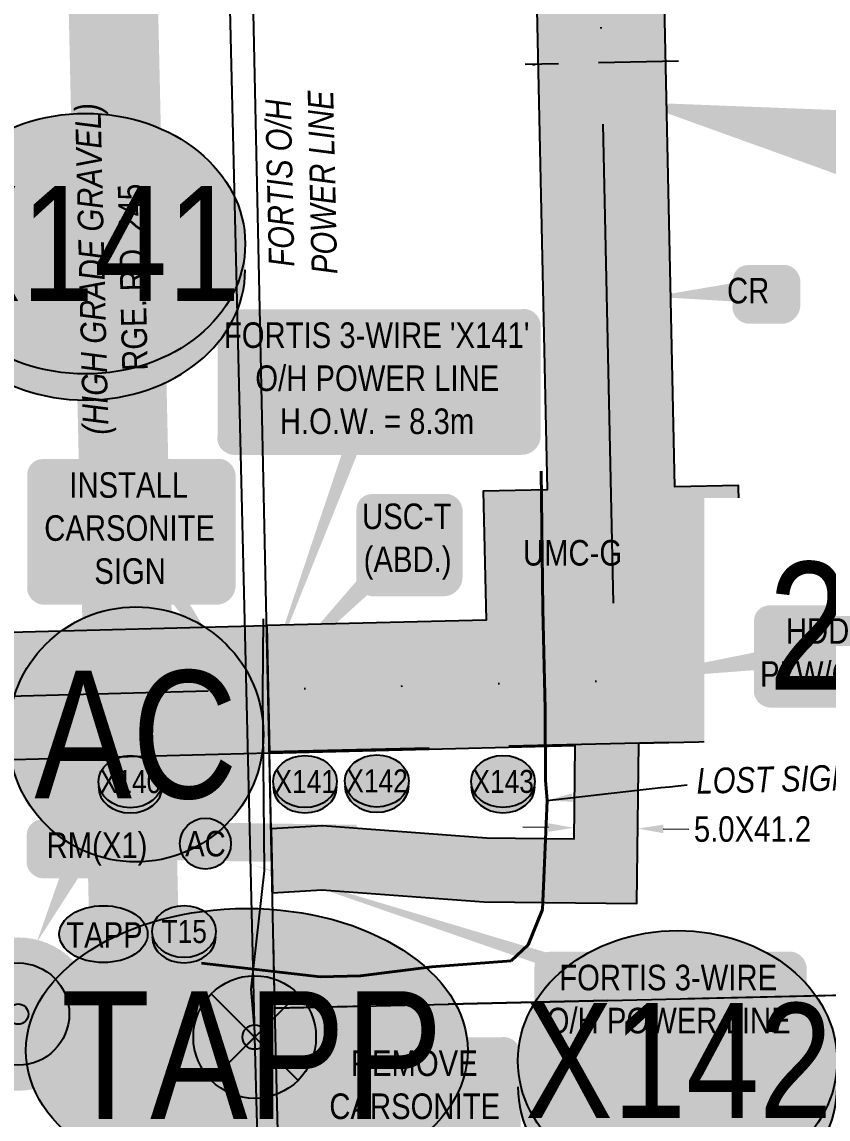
# Model space of a CAD drawing. Extents: x 88833 to 97610, y 5963373 to 5974710.
# Drawn here: x 95554.1 to 95617.2, y 5968352.2 to 5968438.1 of the extents above; entities that cross this region are included whole.
import ezdxf
from ezdxf.enums import TextEntityAlignment as Align

# ---------------------------------------------------------------- set-up
doc = ezdxf.new("R2010")
doc.units = 0
doc.header["$LTSCALE"] = 5
doc.header["$PDSIZE"] = 5
for name, pattern in [('COOP2', [10, 5, -1, 0, -1, 0, -1, 0, -1, 0, -1]), ('DASHDOT', [25.4, 12.7, -6.35, 0, -6.35]), ('foc-ACCESSROAD', [3.75, 2.5, -1.25]), ('foc-TIELINE', [1.875, 1.25, -0.625])]:
    doc.linetypes.add(name, pattern=pattern)
doc.layers.get('Defpoints').update_dxf_attribs({"color": 9})
for name, color, linetype in [('AS-POWER', 104, 'foc-POWER'), ('AS-POWER-EXISTING-PP', 72, 'Continuous'), ('AS-POWER-EXISTING-PP-1000', 72, 'Continuous'), ('AS-POWER-T-1000', 104, 'Continuous'), ('AS-ROADS', 254, 'Continuous'), ('AS-TELEPHONE', 224, 'foc-TEL'), ('CG-NOTES', 7, 'Continuous'), ('CG-NOTES-1000', 7, 'Continuous'), ('F-AR', 190, 'foc-ACCESSROAD'), ('L-MON', 1, 'Continuous'), ('L-MON-1000', 1, 'Continuous'), ('L-ROAD-T-1000', 7, 'Continuous'), ('L-SEC', 7, 'Continuous'), ('P-APEX RECON PAY ITEMS', 240, 'Continuous'), ('P-APEX RECON PAY ITEMS-1000', 240, 'Continuous'), ('P-APEX RECON-10m BUFFER', 51, 'COOP2'), ('P-APEX RECON-URBAN', 30, 'COOP2'), ('P-APEX RECON-WORK AREA', 104, 'Continuous'), ('P-BUFFER-PURPLE', 187, 'foc-TIELINE'), ('P-CROSSINGS', 250, 'Continuous'), ('P-CROSSINGS-1000', 250, 'Continuous')]:
    doc.layers.add(name, color=color, linetype=linetype)
for name, color, linetype, lineweight in [('AS-RECON EXISTING', 151, 'DASHDOT', 40), ('P-APEX RECON-TWS-T', 104, 'Continuous', 9), ('P-APEX RECON-TWS-T-1000', 104, 'Continuous', 9), ('T-TEXT-1000', 48, 'Continuous', 18)]:
    doc.layers.add(name, color=color, linetype=linetype, lineweight=lineweight)
doc.layers.add('AS-RECON EXISTING-T-1000', color=7, linetype='Continuous', true_color=0x7abdff)
doc.layers.add('P-APEX RECON-TO BE DRILLED-H', color=7, linetype='Continuous', true_color=0xffafe1)
doc.styles.add('1.8', font='ARIALN.TTF', dxfattribs={"height": 2})
doc.styles.add('100L', font='ARIALN.TTF', dxfattribs={"height": 10})
doc.styles.add('175L', font='ARIALN.TTF', dxfattribs={"height": 2})
doc.styles.add('80', font='ARIALN.TTF', dxfattribs={"height": 10})
doc.styles.add('80L', font='ARIALN.TTF', dxfattribs={"height": 10})
doc.styles.add('80LS', font='ARIALNI.TTF', dxfattribs={"height": 10})
doc.styles.add('Crossing', font='ARIALN.TTF', dxfattribs={"height": 10})
doc.styles.add('foc-LtypeFont', font='ARIALN.TTF', dxfattribs={"height": 7.349999999999999})
doc.linetypes.add('foc-POWER', pattern='A,6,-1,["P",foc-LtypeFont,S=0.2,R=0,X=-0.625,Y=-0.75],-1.239999999999999,4', length=12.24)
doc.linetypes.add('foc-TEL', pattern='A,2,-1,["T",foc-LtypeFont,S=0.2,R=0,X=-0.425,Y=-0.75],-1.239999999999999,8', length=12.24)
doc.dimstyles.new('Compass 1 000', dxfattribs={"dimtxt": 1.8, "dimasz": 2, "dimexe": 0.2, "dimexo": 0.0625, "dimgap": 0.5, "dimtad": 0, "dimtih": 1, "dimtoh": 1, "dimzin": 0, "dimdsep": 46, "dimtxsty": '1.8', "dimcen": 0.1, "dimse1": 1, "dimse2": 1, "dimclrd": 256, "dimclrt": 256, "dimaunit": 1, "dimadec": 4, "dimazin": 0, "dimtfac": 0.06, "dimtofl": 0, "dimtmove": 0, "dimatfit": 0, "dimfxl": 0.2, "dimtolj": 1, "dimtzin": 0, "dimlwd": -1, "dimarcsym": 0})

# ---------------------------------------------------------------- blocks, each defined once
blk = doc.blocks.new('fdia')
at = {"color": 255, "const_width": 1}
blk.add_lwpolyline([(-0.5, 0, 1), (0.5, 0, 1)], format="xyb", close=True, dxfattribs=at)
blk = doc.blocks.new('Fdiaa')
blk.add_blockref('fdia', (0, 0))
blk = doc.blocks.new('fdib')
at = {"color": 1, "const_width": 1.6}
blk.add_lwpolyline([(-0.3999999999996362, 0, 0.9999999999999998), (0.3999999999996362, 0, 1)], format="xyb", close=True, dxfattribs=at)
at = {"color": 1}
blk.add_circle((0, 0), 0.8, dxfattribs=at)
blk = doc.blocks.new('Fdibb')
blk.add_blockref('fdib', (0, 0))
blk = doc.blocks.new('fdicc')
for name in ['Fdibb', 'Fdiaa']:
    blk.add_blockref(name, (0, 0))
blk = doc.blocks.new('FDI')
blk.add_blockref('fdicc', (0, 0))
blk = doc.blocks.new('POWERPOLE')
h = blk.add_hatch(color=255)
edge = h.paths.add_edge_path()
edge.add_arc((0, 0), 0.9600000000000002, 0, 360)
at = {"linetype": 'Continuous'}
for p, q in [((0.678822509938982, -0.678822509938982), (-0.678822509938982, 0.678822509938982)), ((-0.678822509938982, -0.678822509938982), (0.678822509938982, 0.678822509938982))]:
    blk.add_line(p, q, dxfattribs=at)
blk.add_circle((0, 0), 0.9600000000000002, dxfattribs=at)
blk = doc.blocks.new('*U548')
h = blk.add_hatch(color=255)
edge = h.paths.add_edge_path()
edge.add_line((-56.49999999999999, -28.5), (56.49999999999999, -28.5))
edge.add_arc((56.49999999999999, -22.5), 6, 270, 360)
edge.add_line((62.49999999999999, -22.5), (62.49999999999999, 21))
edge.add_arc((56.49999999999999, 21), 6, 0, 90)
edge.add_line((56.49999999999999, 27), (-56.49999999999999, 27))
edge.add_arc((-56.49999999999999, 21), 6, 90, 180)
edge.add_line((-62.49999999999999, 21), (-62.49999999999999, -22.5))
edge.add_arc((-56.49999999999999, -22.5), 6, 180, 270)
at = {"color": 104, "flags": 128}
blk.add_lwpolyline([(-56.49999999999999, -28.5, 3, 3, 0), (56.49999999999999, -28.5, 3, 3, 0.414213562373095), (62.49999999999999, -22.5, 3, 3, 0), (62.49999999999999, 21, 3, 0, 0.414213562373095), (56.49999999999999, 27, 0, 0, 0), (-56.49999999999999, 27, 0, 0, 0.414213562373095), (-62.49999999999999, 21, 0, 0, 0), (-62.49999999999999, -22.5, 0, 3, 0.414213562373095)], format="xyseb", close=True, dxfattribs=at)
blk.add_lwpolyline([(-44.73344877014366, -121.8757639207759, 0, 7.499999999999999, 0), (-3.398394867633904e-15, 3.944304526105059e-31, 0, 0, 0)], format="xyseb", dxfattribs=at)
at = {"color": 104, "style": '80'}
blk.add_attdef('ENTER_TEXT_001', (-26.84515688949523, -4.918144611186903), '', height=10, dxfattribs=at)
blk = doc.blocks.new('*U549')
h = blk.add_hatch(color=255)
edge = h.paths.add_edge_path()
edge.add_line((-46.49999999999999, -20), (46.49999999999999, -20))
edge.add_arc((46.49999999999999, -14), 6, 270, 360)
edge.add_line((52.49999999999999, -14), (52.49999999999999, 12.5))
edge.add_arc((46.49999999999999, 12.5), 6, 0, 90)
edge.add_line((46.49999999999999, 18.5), (-46.49999999999999, 18.5))
edge.add_arc((-46.49999999999999, 12.5), 6, 90, 180)
edge.add_line((-52.49999999999999, 12.5), (-52.49999999999999, -14))
edge.add_arc((-46.49999999999999, -14), 6, 180, 270)
at = {"color": 104, "flags": 128}
blk.add_lwpolyline([(-163.9920934592527, 52.94294783255079, 0, 7.499999999999998, 0), (-3.398394867633904e-15, 1.232595164407831e-32, 0, 0, 0)], format="xyseb", dxfattribs=at)
blk.add_lwpolyline([(-46.49999999999999, -20, 3, 3, 0), (46.49999999999999, -20, 3, 3, 0.414213562373095), (52.49999999999999, -14, 3, 3, 0), (52.49999999999999, 12.5, 3, 0, 0.414213562373095), (46.49999999999999, 18.5, 0, 0, 0), (-46.49999999999999, 18.5, 0, 0, 0.414213562373095), (-52.49999999999999, 12.5, 0, 0, 0), (-52.49999999999999, -14, 0, 3, 0.414213562373095)], format="xyseb", close=True, dxfattribs=at)
at = {"color": 104, "style": '80'}
blk.add_attdef('ENTER_TEXT_001', (-26.84515688949523, -4.918144611186903), '', height=10, dxfattribs=at)
blk = doc.blocks.new('*U1039')
at = {"true_color": 0xffffa8}
h = blk.add_hatch(color=51, dxfattribs=at)
edge = h.paths.add_edge_path()
edge.add_line((-33.99999999999998, -28.5), (33.99999999999998, -28.5))
edge.add_arc((33.99999999999999, -22.49999999999999), 6.000000000000007, 269.9999999999999, 359.9999999999999)
edge.add_line((39.99999999999999, -22.5), (39.99999999999999, 21))
edge.add_arc((33.99999999999999, 20.99999999999999), 6.000000000000007, 6.785183320455494e-14, 90.00000000000007)
edge.add_line((33.99999999999998, 27), (-33.99999999999998, 27))
edge.add_arc((-33.99999999999999, 20.99999999999999), 6.000000000000007, 89.99999999999993, 179.9999999999999)
edge.add_line((-39.99999999999999, 21), (-39.99999999999999, -22.5))
edge.add_arc((-33.99999999999999, -22.49999999999999), 6.000000000000007, 180, 270.0000000000001)
at = {"color": 240, "flags": 128}
blk.add_lwpolyline([(-33.99999999999998, -28.5, 3, 3, 0), (33.99999999999998, -28.5, 3, 3, 0.4142135623730951), (39.99999999999999, -22.5, 3, 3, 0), (39.99999999999999, 21, 3, 0, 0.4142135623730951), (33.99999999999998, 27, 0, 0, 0), (-33.99999999999998, 27, 0, 0, 0.4142135623730951), (-39.99999999999999, 21, 0, 0, 0), (-39.99999999999999, -22.5, 0, 3, 0.4142135623730951)], format="xyseb", close=True, dxfattribs=at)
for points in [[(-0.9975861934179426, -11.43768851242966, 0, 10, 0), (0, 0, 5, 5, 0)], [(43.74125552188484, -63.62721320689624, 0, 9.999999999999991, 0), (0, 0, 4.999999999999996, 4.999999999999996, 0)]]:
    blk.add_lwpolyline(points, format="xyseb", dxfattribs=at)
at = {"color": 4, "style": '80'}
blk.add_attdef('OTHER_001', (-14.69645293315144, -5.003410641200546), '', height=10, dxfattribs=at)
blk = doc.blocks.new('*U1040')
at = {"true_color": 0xffffa8}
h = blk.add_hatch(color=51, dxfattribs=at)
edge = h.paths.add_edge_path()
edge.add_line((-13.99999999999998, -20), (13.99999999999998, -20))
edge.add_arc((13.99999999999998, -13.99999999999999), 6.000000000000007, 269.9999999999999, 359.9999999999999)
edge.add_line((19.99999999999999, -14), (19.99999999999999, 12.5))
edge.add_arc((13.99999999999998, 12.49999999999999), 6.000000000000007, 6.785183320455494e-14, 90.00000000000007)
edge.add_line((13.99999999999998, 18.5), (-13.99999999999998, 18.5))
edge.add_arc((-13.99999999999998, 12.49999999999999), 6.000000000000007, 89.99999999999993, 179.9999999999999)
edge.add_line((-19.99999999999999, 12.5), (-19.99999999999999, -14))
edge.add_arc((-13.99999999999998, -13.99999999999999), 6.000000000000007, 180, 270.0000000000001)
at = {"color": 240, "flags": 128}
blk.add_lwpolyline([(-13.99999999999998, -20, 3, 3, 0), (13.99999999999998, -20, 3, 3, 0.4142135623730951), (19.99999999999999, -14, 3, 3, 0), (19.99999999999999, 12.5, 3, 0, 0.4142135623730951), (13.99999999999998, 18.5, 0, 0, 0), (-13.99999999999998, 18.5, 0, 0, 0.4142135623730951), (-19.99999999999999, 12.5, 0, 0, 0), (-19.99999999999999, -14, 0, 3, 0.4142135623730951)], format="xyseb", close=True, dxfattribs=at)
for points in [[(-56.62523082776481, -58.017191000471, 0, 9.99999999999999, 0), (0, 0, 4.999999999999995, 4.999999999999995, 0)], [(-0.9975861934179426, -11.43768851242966, 0, 10, 0), (0, 0, 5, 5, 0)]]:
    blk.add_lwpolyline(points, format="xyseb", dxfattribs=at)
at = {"color": 4, "style": '80'}
blk.add_attdef('OTHER_001', (-14.69645293315144, -5.003410641200546), '', height=10, dxfattribs=at)
blk = doc.blocks.new('*U1041')
at = {"true_color": 0xffffa8}
h = blk.add_hatch(color=51, dxfattribs=at)
edge = h.paths.add_edge_path()
edge.add_line((-16.49999999999997, -11.5), (16.49999999999998, -11.5))
edge.add_arc((16.49999999999999, -5.499999999999995), 6.000000000000005, 269.9999999999999, 359.9999999999999)
edge.add_line((22.49999999999999, -5.5), (22.49999999999999, 4))
edge.add_arc((16.49999999999998, 3.999999999999992), 6.000000000000011, 8.057405193040894e-14, 90.00000000000007)
edge.add_line((16.49999999999997, 10), (-16.49999999999998, 10))
edge.add_arc((-16.49999999999999, 3.999999999999995), 6.000000000000005, 89.99999999999993, 179.9999999999999)
edge.add_line((-22.49999999999999, 4), (-22.49999999999999, -5.5))
edge.add_arc((-16.49999999999998, -5.499999999999991), 6.000000000000011, 180.0000000000001, 270.0000000000001)
at = {"color": 240, "flags": 128}
blk.add_lwpolyline([(-16.49999999999997, -11.5, 3, 3, 0), (16.49999999999998, -11.5, 3, 3, 0.4142135623730951), (22.49999999999999, -5.5, 3, 3, 0), (22.49999999999999, 4, 3, 0, 0.4142135623730951), (16.49999999999997, 10, 0, 0, 0), (-16.49999999999998, 10, 0, 0, 0.4142135623730951), (-22.49999999999999, 4, 0, 0, 0), (-22.49999999999999, -5.5, 0, 3, 0.4142135623730951)], format="xyseb", close=True, dxfattribs=at)
for points in [[(-6.238101809447679, -50.69295419447322, 0, 9.999999999999988, 0), (0, 0, 4.999999999999994, 4.999999999999994, 0)], [(-0.9975861934179426, -11.43768851242966, 0, 10, 0), (0, 0, 5, 5, 0)]]:
    blk.add_lwpolyline(points, format="xyseb", dxfattribs=at)
at = {"color": 4, "style": '80'}
blk.add_attdef('OTHER_001', (-14.69645293315144, -5.003410641200546), '', height=10, dxfattribs=at)
blk = doc.blocks.new('Access_Point')
h = blk.add_hatch(color=255)
h.dxf.hatch_style = 1
edge = h.paths.add_edge_path()
edge.add_arc((0, 0), 9.991818388100018, 0, 360)
at = {"color": 170}
blk.add_circle((0, 0), 9.991818388100018, dxfattribs=at)
at = {"color": 170, "style": '175L'}
blk.add_text('AC', height=10, dxfattribs=at).set_placement((0, 0), align=Align.MIDDLE_CENTER)
blk = doc.blocks.new('TAPP_Access_Point')
h = blk.add_hatch(color=255)
h.dxf.hatch_style = 1
edge = h.paths.add_edge_path()
edge.add_ellipse((-0.3951519758265931, 0.3492528635715644), major_axis=(-17.30533953341364, 0), ratio=0.6432188296777427, start_angle=0, end_angle=360)
at = {"color": 170}
blk.add_ellipse((-0.3951519758265931, 0.3492528635715644), major_axis=(-17.30533953341364, 0), ratio=0.6432188296777427, dxfattribs=at)
at = {"color": 170, "style": '175L'}
blk.add_text('TAPP', height=10, dxfattribs=at).set_placement((0, 0), align=Align.MIDDLE_CENTER)
blk = doc.blocks.new('*D1044')
at = {"layer": 'Defpoints', "color": 0, "transparency": 16777216}
for p in [(95597.3157104397, 5968375.891142513), (95602.31135797962, 5968375.829931195), (95602.30033415377, 5968374.930242209)]:
    blk.add_point(p, dxfattribs=at)
at = {"layer": 'P-APEX RECON-TWS-T-1000', "transparency": 16777216}
for p, q in [((95595.30483673123, 5968375.015957546), (95593.30498684861, 5968375.040461566)), ((95604.30018403639, 5968374.905738189), (95606.300033919, 5968374.881234169))]:
    blk.add_line(p, q, dxfattribs=at)
for points in [[(95595.30892073453, 5968375.349265859), (95595.30075272793, 5968374.682649233), (95597.30468661385, 5968374.991453527)], [(95604.3042680397, 5968375.239046502), (95604.29610003308, 5968374.572429876), (95602.30033415377, 5968374.930242209)]]:
    blk.add_solid(points, dxfattribs=at)
at = {"layer": 'P-APEX RECON-TWS-T-1000', "transparency": 16777216, "insert": (95611.28025220003, 5968374.881234169), "char_height": 2, "attachment_point": 5, "style": '1.8'}
blk.add_mtext('\\A1;5.0X41.2', dxfattribs=at)
blk = doc.blocks.new('*U1045')
at = {"true_color": 0xffffa8}
h = blk.add_hatch(color=51, dxfattribs=at)
edge = h.paths.add_edge_path()
edge.add_line((-33.99999999999998, -28.5), (33.99999999999998, -28.5))
edge.add_arc((33.99999999999999, -22.49999999999999), 6.000000000000007, 269.9999999999999, 359.9999999999999)
edge.add_line((39.99999999999999, -22.5), (39.99999999999999, 21))
edge.add_arc((33.99999999999999, 20.99999999999999), 6.000000000000007, 6.785183320455494e-14, 90.00000000000007)
edge.add_line((33.99999999999998, 27), (-33.99999999999998, 27))
edge.add_arc((-33.99999999999999, 20.99999999999999), 6.000000000000007, 89.99999999999993, 179.9999999999999)
edge.add_line((-39.99999999999999, 21), (-39.99999999999999, -22.5))
edge.add_arc((-33.99999999999999, -22.49999999999999), 6.000000000000007, 180, 270.0000000000001)
at = {"color": 240, "flags": 128}
for points in [[(-153.5756831980227, 51.31841186761601, 0, 9.999999999999998, 0), (0, 0, 4.999999999999999, 4.999999999999999, 0)], [(-52.27568319822802, 47.96841187151352, 0, 9.999999999999991, 0), (0, 0, 4.999999999999996, 4.999999999999996, 0)]]:
    blk.add_lwpolyline(points, format="xyseb", dxfattribs=at)
blk.add_lwpolyline([(-33.99999999999998, -28.5, 3, 3, 0), (33.99999999999998, -28.5, 3, 3, 0.4142135623730951), (39.99999999999999, -22.5, 3, 3, 0), (39.99999999999999, 21, 3, 0, 0.4142135623730951), (33.99999999999998, 27, 0, 0, 0), (-33.99999999999998, 27, 0, 0, 0.4142135623730951), (-39.99999999999999, 21, 0, 0, 0), (-39.99999999999999, -22.5, 0, 3, 0.4142135623730951)], format="xyseb", close=True, dxfattribs=at)
at = {"color": 4, "style": '80'}
blk.add_attdef('OTHER_001', (-14.69645293315144, -5.003410641200546), '', height=10, dxfattribs=at)
blk = doc.blocks.new('*U1046')
at = {"true_color": 0xffffa8}
h = blk.add_hatch(color=51, dxfattribs=at)
edge = h.paths.add_edge_path()
edge.add_line((-16.49999999999997, -11.5), (16.49999999999998, -11.5))
edge.add_arc((16.49999999999999, -5.499999999999995), 6.000000000000005, 269.9999999999999, 359.9999999999999)
edge.add_line((22.49999999999999, -5.5), (22.49999999999999, 4))
edge.add_arc((16.49999999999998, 3.999999999999992), 6.000000000000011, 8.057405193040894e-14, 90.00000000000007)
edge.add_line((16.49999999999997, 10), (-16.49999999999998, 10))
edge.add_arc((-16.49999999999999, 3.999999999999995), 6.000000000000005, 89.99999999999993, 179.9999999999999)
edge.add_line((-22.49999999999999, 4), (-22.49999999999999, -5.5))
edge.add_arc((-16.49999999999998, -5.499999999999991), 6.000000000000011, 180.0000000000001, 270.0000000000001)
at = {"color": 240, "flags": 128}
blk.add_lwpolyline([(-16.49999999999997, -11.5, 3, 3, 0), (16.49999999999998, -11.5, 3, 3, 0.4142135623730951), (22.49999999999999, -5.5, 3, 3, 0), (22.49999999999999, 4, 3, 0, 0.4142135623730951), (16.49999999999997, 10, 0, 0, 0), (-16.49999999999998, 10, 0, 0, 0.4142135623730951), (-22.49999999999999, 4, 0, 0, 0), (-22.49999999999999, -5.5, 0, 3, 0.4142135623730951)], format="xyseb", close=True, dxfattribs=at)
for points in [[(-18.60925541801134, -38.16426049505118, 0, 9.99999999999999, 0), (0, 0, 4.999999999999995, 4.999999999999995, 0)], [(-0.9975861934179426, -11.43768851242966, 0, 10, 0), (0, 0, 5, 5, 0)]]:
    blk.add_lwpolyline(points, format="xyseb", dxfattribs=at)
at = {"color": 4, "style": '80'}
blk.add_attdef('OTHER_001', (-14.69645293315144, -5.003410641200546), '', height=10, dxfattribs=at)
blk = doc.blocks.new('*U1003')
at = {"true_color": 0xffffa8}
h = blk.add_hatch(color=51, dxfattribs=at)
edge = h.paths.add_edge_path()
edge.add_line((-6.499999999999975, -11.5), (6.499999999999975, -11.5))
edge.add_arc((6.499999999999982, -5.499999999999993), 6.000000000000007, 269.9999999999999, 359.9999999999999)
edge.add_line((12.49999999999999, -5.5), (12.49999999999999, 4))
edge.add_arc((6.499999999999982, 3.999999999999993), 6.000000000000007, 6.361109362927026e-14, 90.00000000000007)
edge.add_line((6.499999999999975, 10), (-6.499999999999975, 10))
edge.add_arc((-6.499999999999982, 3.999999999999993), 6.000000000000007, 89.99999999999993, 179.9999999999999)
edge.add_line((-12.49999999999999, 4), (-12.49999999999999, -5.5))
edge.add_arc((-6.499999999999982, -5.499999999999993), 6.000000000000007, 180, 270.0000000000001)
at = {"color": 240, "flags": 128}
blk.add_lwpolyline([(-6.499999999999975, -11.5, 3, 3, 0), (6.499999999999975, -11.5, 3, 3, 0.4142135623730951), (12.49999999999999, -5.5, 3, 3, 0), (12.49999999999999, 4, 3, 0, 0.4142135623730951), (6.499999999999975, 10, 0, 0, 0), (-6.499999999999975, 10, 0, 0, 0.4142135623730951), (-12.49999999999999, 4, 0, 0, 0), (-12.49999999999999, -5.5, 0, 3, 0.4142135623730951)], format="xyseb", close=True, dxfattribs=at)
for points in [[(-43.6975036883503, -2.382072401991697, 0, 9.999999999999995, 0), (0, 0, 4.999999999999997, 4.999999999999997, 0)], [(-0.9975861934179426, -11.43768851242966, 0, 10, 0), (0, 0, 5, 5, 0)]]:
    blk.add_lwpolyline(points, format="xyseb", dxfattribs=at)
at = {"color": 4, "style": '80'}
blk.add_attdef('OTHER_001', (-14.69645293315144, -5.003410641200546), '', height=10, dxfattribs=at)
blk = doc.blocks.new('*U1047')
at = {"true_color": 0xffffa8}
h = blk.add_hatch(color=51, dxfattribs=at)
edge = h.paths.add_edge_path()
edge.add_line((-18.99999999999998, -20), (18.99999999999998, -20))
edge.add_arc((18.99999999999998, -13.99999999999999), 6.000000000000007, 269.9999999999999, 359.9999999999999)
edge.add_line((24.99999999999999, -14), (24.99999999999999, 12.5))
edge.add_arc((18.99999999999998, 12.49999999999999), 6.000000000000007, 6.785183320455494e-14, 90.00000000000007)
edge.add_line((18.99999999999998, 18.5), (-18.99999999999998, 18.5))
edge.add_arc((-18.99999999999998, 12.49999999999999), 6.000000000000007, 89.99999999999993, 179.9999999999999)
edge.add_line((-24.99999999999999, 12.5), (-24.99999999999999, -14))
edge.add_arc((-18.99999999999998, -13.99999999999999), 6.000000000000007, 180, 270.0000000000001)
at = {"color": 240, "flags": 128}
blk.add_lwpolyline([(-18.99999999999998, -20, 3, 3, 0), (18.99999999999998, -20, 3, 3, 0.4142135623730951), (24.99999999999999, -14, 3, 3, 0), (24.99999999999999, 12.5, 3, 0, 0.4142135623730951), (18.99999999999998, 18.5, 0, 0, 0), (-18.99999999999998, 18.5, 0, 0, 0.4142135623730951), (-24.99999999999999, 12.5, 0, 0, 0), (-24.99999999999999, -14, 0, 3, 0.4142135623730951)], format="xyseb", close=True, dxfattribs=at)
for points in [[(-79.40656654818274, -10.9148831368093, 0, 9.99999999999999, 0), (0, 0, 4.999999999999995, 4.999999999999995, 0)], [(-0.9975861934179426, -11.43768851242966, 0, 10, 0), (0, 0, 5, 5, 0)]]:
    blk.add_lwpolyline(points, format="xyseb", dxfattribs=at)
at = {"color": 4, "style": '80'}
blk.add_attdef('OTHER_001', (-14.69645293315144, -5.003410641200546), '', height=10, dxfattribs=at)
blk = doc.blocks.new('*U1078')
at = {"true_color": 0xffffa8}
h = blk.add_hatch(color=51, dxfattribs=at)
edge = h.paths.add_edge_path()
edge.add_line((-6.499999999999975, -11.5), (6.499999999999975, -11.5))
edge.add_arc((6.499999999999982, -5.499999999999993), 6.000000000000007, 269.9999999999999, 359.9999999999999)
edge.add_line((12.49999999999999, -5.5), (12.49999999999999, 4))
edge.add_arc((6.499999999999982, 3.999999999999993), 6.000000000000007, 6.361109362927026e-14, 90.00000000000007)
edge.add_line((6.499999999999975, 10), (-6.499999999999975, 10))
edge.add_arc((-6.499999999999982, 3.999999999999993), 6.000000000000007, 89.99999999999993, 179.9999999999999)
edge.add_line((-12.49999999999999, 4), (-12.49999999999999, -5.5))
edge.add_arc((-6.499999999999982, -5.499999999999993), 6.000000000000007, 180, 270.0000000000001)
at = {"color": 240, "flags": 128}
for points in [[(-31.77236418844709, 6.181664909554867, 0, 9.999999999999991, 0), (0, 0, 4.999999999999996, 4.999999999999996, 0)], [(-0.9975861934179426, -11.43768851242966, 0, 10, 0), (0, 0, 5, 5, 0)]]:
    blk.add_lwpolyline(points, format="xyseb", dxfattribs=at)
blk.add_lwpolyline([(-6.499999999999975, -11.5, 3, 3, 0), (6.499999999999975, -11.5, 3, 3, 0.4142135623730951), (12.49999999999999, -5.5, 3, 3, 0), (12.49999999999999, 4, 3, 0, 0.4142135623730951), (6.499999999999975, 10, 0, 0, 0), (-6.499999999999975, 10, 0, 0, 0.4142135623730951), (-12.49999999999999, 4, 0, 0, 0), (-12.49999999999999, -5.5, 0, 3, 0.4142135623730951)], format="xyseb", close=True, dxfattribs=at)
at = {"color": 4, "style": '80'}
blk.add_attdef('OTHER_001', (-14.69645293315144, -5.003410641200546), '', height=10, dxfattribs=at)
blk = doc.blocks.new('xing2')
h = blk.add_hatch(color=50)
h.dxf.hatch_style = 1
edge = h.paths.add_edge_path()
edge.add_ellipse((0, 0), major_axis=(-12.5, 0), ratio=0.8162973455633619, start_angle=0, end_angle=360)
h = blk.add_hatch(color=250)
h.dxf.hatch_style = 1
edge = h.paths.add_edge_path()
edge.add_ellipse((0, -2.047489049626165), major_axis=(-12.5, 0), ratio=0.8162973455633619, start_angle=0, end_angle=180)
edge.add_line((12.5, -2.047489049626165), (12.5, 0))
edge.add_ellipse((0, 0), major_axis=(-12.5, 0), ratio=0.8162973455633619, start_angle=0, end_angle=180, ccw=False)
edge.add_line((-12.5, 0), (-12.5, -2.047489049626165))
at = {"color": 250}
blk.add_ellipse((0, 0), major_axis=(-12.5, 0), ratio=0.8162973455633619, dxfattribs=at)
blk.add_ellipse((0, -2.047489049626165), major_axis=(-12.5, 0), ratio=0.8162973455633619, start_param=0, end_param=3.141592653589793, dxfattribs=at)
at = {"color": 250, "style": 'Crossing'}
blk.add_attdef('CROSSING', text='', height=9, dxfattribs=at).set_placement((0.08916442567715421, 0.0199513138486509), align=Align.MIDDLE_CENTER)
at = {"color": 250, "style": 'Crossing', "flags": 1}
for tag, p in [('OWNER', (0.08916442567715421, -12.49201765665748)), ('DESCRIPTION', (0.08916442567715421, -25.770021277247)), ('LOCATION', (0.08916442567715421, -39.30337514164421)), ('DWG_REF', (0.08916442567715421, -52.83672900604233))]:
    blk.add_attdef(tag, text='', height=9, dxfattribs=at).set_placement(p, align=Align.MIDDLE_CENTER)
blk = doc.blocks.new('Well_proximity')
h = blk.add_hatch(color=191)
h.dxf.hatch_style = 1
edge = h.paths.add_edge_path()
edge.add_ellipse((0, 0), major_axis=(-12.5, 0), ratio=0.8162973455633618, start_angle=0, end_angle=360)
h = blk.add_hatch(color=250)
h.dxf.hatch_style = 1
edge = h.paths.add_edge_path()
edge.add_ellipse((0, -2.047489049626165), major_axis=(-12.5, 0), ratio=0.8162973455633618, start_angle=0, end_angle=180)
edge.add_line((12.5, -2.047489049626165), (12.5, 0))
edge.add_ellipse((0, 0), major_axis=(-12.5, 0), ratio=0.8162973455633618, start_angle=0, end_angle=180, ccw=False)
edge.add_line((-12.5, 0), (-12.5, -2.047489049626165))
at = {"color": 250}
blk.add_ellipse((0, 0), major_axis=(-12.5, 0), ratio=0.8162973455633618, dxfattribs=at)
blk.add_ellipse((0, -2.047489049626165), major_axis=(-12.5, 0), ratio=0.8162973455633618, start_param=0, end_param=3.141592653589793, dxfattribs=at)
at = {"color": 250, "style": '80L'}
blk.add_attdef('CROSSING', text='', height=9, dxfattribs=at).set_placement((0.0891644256771542, 0.0199513138486509), align=Align.MIDDLE_CENTER)

msp = doc.modelspace()

# ---------------------------------------------------------------- hatches: boundary and pattern name
at = {"layer": 'P-APEX RECON-10m BUFFER', "transparency": 33554687}
h = msp.add_hatch(color=256, dxfattribs=at)
h.dxf.hatch_style = 1
h.paths.add_polyline_path([(95579.07590869212, 5969153.571665782), (95556.92364993364, 5969152.785342545), (95557.03075966978, 5969147.789975538), (95579.18438073868, 5969148.576347132), (95579.426588524, 5969137.422274676), (95574.43184144008, 5969137.309467065), (95574.88307199696, 5969117.330471863), (95579.85683225033, 5969117.442805471), (95580.7009733085, 5969078.06061776), (95581.12922408176, 5969058.081116776), (95581.68366310319, 5969032.214279834), (95582.11190583475, 5969012.234778668), (95587.87155286272, 5968743.518909005), (95582.87667755362, 5968743.411849135), (95583.25667404146, 5968725.683125338), (95566.10074523572, 5968724.785416644), (95566.20789536291, 5968719.788165873), (95588.35535244127, 5968720.947063476), (95588.78671564384, 5968700.821392818), (95581.41835130546, 5968700.430116993), (95566.64053866013, 5968699.61061589), (95566.74769962108, 5968694.612859876), (95581.68912904055, 5968695.441434308), (95588.89382676462, 5968695.824019088), (95588.99036838565, 5968691.319775652), (95583.99549270922, 5968691.212718073), (95584.42372299636, 5968671.23321664), (95589.4185968902, 5968671.340274179), (95589.7047050859, 5968657.991526085), (95639.05253015143, 5968542.678117668), (95637.17861766314, 5968541.876302142), (95639.14392405296, 5968537.283210569), (95602.02545741314, 5968521.080005091), (95600.06015111115, 5968525.673096457), (95581.68729834723, 5968517.811662733), (95589.54873206078, 5968499.43880998), (95593.07071600053, 5968500.945807485), (95595.20305654393, 5968401.456646387), (95590.20818112243, 5968401.349591757), (95590.42451076476, 5968391.256244011), (95573.26161366618, 5968390.817962147), (95573.47581381026, 5968380.828129546), (95597.38368372721, 5968381.43865503), (95597.29386561968, 5968374.108318458), (95590.46529912936, 5968374.185948419), (95577.61823609192, 5968375.140464794), (95573.6028680456, 5968374.902594134), (95573.71004350598, 5968369.904161875), (95577.5807047959, 5968370.133460098), (95590.25160384766, 5968369.192032436), (95602.22835594635, 5968369.05587576), (95602.38232582911, 5968381.621839261), (95610.61590133025, 5968381.798308603), (95610.18768280845, 5968401.77781029), (95605.19280738693, 5968401.670755659), (95602.974232916, 5968505.183355283), (95607.9215848247, 5968507.300243693), (95605.95627852353, 5968511.893335058), (95643.0747451631, 5968528.096540538), (95645.0400513767, 5968523.503449378), (95663.41290414061, 5968531.364883091), (95655.55147042706, 5968549.737735855), (95648.23895654628, 5968546.60883453), (95600.69818843696, 5968657.699607076), (95644.82741226837, 5968659.24345094), (95647.6488502173, 5968660.813426751), (95642.79034904268, 5968669.544745736), (95642.07236063614, 5968669.145224481), (95599.49191243986, 5968667.655563924), (95599.40834760702, 5968671.554389323), (95604.40322443019, 5968671.661446926), (95603.97499414305, 5968691.64094836), (95598.98011910275, 5968691.533890796), (95598.87680445376, 5968696.354136446), (95662.15968198162, 5968699.714591899), (95661.89475581542, 5968704.703585304), (95598.76969333312, 5968701.351510176), (95598.28954009539, 5968723.753527482), (95603.2844183167, 5968723.860587415), (95602.85617878943, 5968743.840088662), (95597.86130348059, 5968743.733028779), (95591.82534477103, 5969025.340197752), (95591.11897459245, 5969058.295241529), (95590.69072381915, 5969078.274742534), (95589.8463364632, 5969117.668420899), (95594.86206720963, 5969117.78170242), (95594.41083665275, 5969137.760697632), (95589.4160895692, 5969137.647890032), (95588.87869774784, 5969162.395687539), (95578.88911757685, 5969162.173708169)])
h = msp.add_hatch(color=256, dxfattribs=at)
h.dxf.hatch_style = 1
h.paths.add_polyline_path([(95573.47581381026, 5968380.828129546), (95553.37820270439, 5968380.314905091), (95553.16400256046, 5968390.304737671), (95573.26161366618, 5968390.817962147)])
at = {"layer": 'P-APEX RECON-TO BE DRILLED-H', "transparency": 33554687}
h = msp.add_hatch(color=256, dxfattribs=at)
h.dxf.hatch_style = 1
h.paths.add_polyline_path([(95533.94263400932, 5968154.091889404), (95523.95342458144, 5968153.853873082), (95522.42103615077, 5968218.166057897), (95509.48787767258, 5968217.958521276), (95502.09854410875, 5968217.19555794), (95499.09835269806, 5968215.912842515), (95490.4603906713, 5968210.892368237), (95484.62999191397, 5968220.593957318), (95499.56436007384, 5968226.979064735), (95508.89347623907, 5968227.942314468), (95510.83392547755, 5968227.973452592), (95522.18301263207, 5968228.155569845), (95521.3001369906, 5968265.208617421), (95521.09901856854, 5968273.64927441), (95519.0540608721, 5968359.473269618), (95518.33203835724, 5968389.415248054), (95600.39289916013, 5968391.510802642), (95600.5204389571, 5968386.516408554), (95600.64797876608, 5968381.522013986), (95528.56171194224, 5968379.681176497), (95530.24195902664, 5968309.404020413), (95530.91458748146, 5968281.17474895), (95532.73291653369, 5968204.862032666)])

# ---------------------------------------------------------------- linework, layer by layer
at = {"layer": 'AS-POWER', "flags": 128}
msp.add_lwpolyline([(95577.2180000002, 5968176.262), (95572.316, 5968358.613), (95569.806, 5968464.098), (95565.8190000002, 5968676.508)], dxfattribs=at)
at = {"layer": 'AS-RECON EXISTING', "flags": 128}
msp.add_lwpolyline([(96443.23107136146, 5969962.039690073), (96378.89512147404, 5969960.669800242), (95707.63116768404, 5969946.366799091), (95683.1081960586, 5969945.844789578), (95666.95829784937, 5969945.500547256), (95658.25079489927, 5969944.742181267), (95647.18191004446, 5969944.051190594), (95634.9065616658, 5969943.888606846), (95629.93213162082, 5969943.351000334), (95625.92431737467, 5969942.977479461), (95623.87395151978, 5969943.132865183), (95610.95069031681, 5969942.137034731), (95606.49378265513, 5969942.055035368), (95597.20565423512, 5969941.360783096), (95592.41875868745, 5969940.826594333), (95580.67152195526, 5969940.540414521), (95576.62153129712, 5969940.421149239), (95573.36449181124, 5969940.275575546), (95571.14990243816, 5969939.984658152), (95567.82034078473, 5969938.807509243), (95564.0516131197, 5969935.118918686), (95562.62064695382, 5969932.77300192), (95561.94768890213, 5969930.363125722), (95561.78625369989, 5969924.135079493), (95562.1726776156, 5969914.173756158), (95562.18749280213, 5969910.496395976), (95562.12787671671, 5969907.09761722), (95562.34044155819, 5969894.745201486), (95562.72717589645, 5969872.31755605), (95563.01773376191, 5969855.538946831), (95563.39297221234, 5969834.960665872), (95563.73196003903, 5969814.917695257), (95564.05028987005, 5969799.823984936), (95564.62087743409, 5969772.16361782), (95565.48643807058, 5969741.995351992), (95565.92248571102, 5969719.566336738), (95566.29430707783, 5969699.8708139), (95567.0144596161, 5969677.875328459), (95567.76655176096, 5969657.560504632), (95568.86230145411, 5969632.244272095), (95569.81045569625, 5969604.09943183), (95570.42534895103, 5969587.062463587), (95570.79944350474, 5969574.211802543), (95571.06805887626, 5969561.331258892), (95571.19110842273, 5969537.16267609), (95571.50347554016, 5969524.172488231), (95571.82777084982, 5969497.670570024), (95572.27246401014, 5969469.861111279), (95572.70421282735, 5969437.182711984), (95573.03011745604, 5969414.452458556), (95573.18132618988, 5969384.733977722), (95573.8585649981, 5969349.801428119), (95575.28199963851, 5969300.738967312), (95575.99224941115, 5969282.024019615), (95576.65819205547, 5969258.380193367), (95577.2118210188, 5969217.496993172), (95577.68940396004, 5969197.756463497), (95578.02350029862, 5969182.103485402), (95578.10934890638, 5969161.017785717), (95578.59097363747, 5969154.256616638), (95578.84684325349, 5969148.567666431), (95579.13331006943, 5969138.779534956), (95579.41920936237, 5969121.552926558), (95580.00979920557, 5969083.400207871), (95580.37516816845, 5969053.719185846), (95579.93131684832, 5969040.200061504), (95580.23722088596, 5969024.389696428), (95580.83765888063, 5969000.326274779), (95581.40353444884, 5968967.596922782), (95582.38784920883, 5968942.038739154), (95582.65450998915, 5968929.361770713), (95582.74329686713, 5968906.107613568), (95583.34108661363, 5968880.990054008), (95584.00032260793, 5968866.921283829), (95584.55423428508, 5968845.975016963), (95585.09088862466, 5968823.057702783), (95585.12055641985, 5968804.219194406), (95585.48274082669, 5968783.865654455), (95585.92468702255, 5968760.36923851), (95586.08970217023, 5968745.185798235), (95586.38975814711, 5968716.821142538), (95585.99907862795, 5968711.113154478), (95585.79075166126, 5968708.02722203), (95586.10304989401, 5968701.286018784), (95586.18767104344, 5968696.665550003), (95586.74609923111, 5968692.13467993), (95587.28370868899, 5968688.189844866), (95587.29158912516, 5968683.349461828), (95587.25392498166, 5968676.978433851), (95587.52777408223, 5968665.199951393), (95587.93788344886, 5968649.758186901), (95588.37057873003, 5968641.169286732), (95588.50958410214, 5968629.919161922), (95587.83856634465, 5968625.769327704), (95587.73022514692, 5968613.700685015), (95586.77662335723, 5968600.947131876), (95587.47554367609, 5968592.711071406), (95588.4504486962, 5968588.175328853), (95589.86530123063, 5968579.124906232), (95590.25705971543, 5968570.240352631), (95590.05251573221, 5968555.368025705), (95590.80187394292, 5968547.414113823), (95591.53698913296, 5968527.404446865), (95591.96483072893, 5968513.34954345), (95592.5635212695, 5968490.74111328), (95593.30858046064, 5968474.150567258), (95593.29192952796, 5968474.049717676), (95593.59307612616, 5968452.620593864), (95594.0354989312, 5968438.56311368), (95594.69228467766, 5968420.184442612), (95594.88766063804, 5968411.140493824), (95594.73509404321, 5968404.05132981), (95594.87459889453, 5968392.117225828), (95595.06022714701, 5968384.279672747), (95595.0744075473, 5968378.717211448), (95595.1986646194, 5968377.133397548), (95594.83336505645, 5968368.585483124), (95593.7212341931, 5968365.840408462), (95592.39507327425, 5968364.570259781), (95586.19159070228, 5968364.109497836), (95580.60959681614, 5968363.412276389), (95577.44172710774, 5968363.316612125), (95568.11548425996, 5968364.390395028), (95548.70404753994, 5968363.799132201), (95541.99225180245, 5968364.192714727), (95538.89003560369, 5968363.973933568), (95536.29473054023, 5968361.845538989), (95534.01817253795, 5968354.694149311), (95533.67315377688, 5968349.216084368), (95534.03313231886, 5968341.47889438), (95534.22543904226, 5968334.586647143), (95533.954669713, 5968326.027936635), (95534.09867588332, 5968312.180951917), (95535.077708966, 5968296.101488887), (95534.91675188606, 5968288.722292244), (95535.74578748908, 5968280.187928058), (95536.42128566472, 5968268.069604536), (95536.49234748149, 5968259.797694736), (95536.90486191741, 5968254.265702033), (95537.18908108788, 5968242.486431281), (95537.48384885123, 5968235.141944295), (95537.80165032182, 5968230.113610615), (95536.5995616241, 5968221.21799354), (95537.77369456943, 5968202.662484748), (95537.67057267783, 5968199.920338341), (95537.90496827161, 5968191.455989772), (95537.95130706757, 5968174.369995344), (95537.78842697624, 5968167.173449822), (95538.02843129892, 5968155.609166286), (95538.35879498438, 5968142.728109096), (95538.50686311976, 5968128.388634975), (95540.1792256869, 5968117.498837717), (95539.9416727352, 5968108.001419474), (95540.02889308869, 5968097.506186142), (95540.27997982127, 5968086.962792905), (95540.15866356157, 5968074.888911141), (95541.0543333677, 5968063.436529986), (95541.38511836664, 5968051.459822084), (95541.59848481049, 5968036.651579544), (95541.97923132694, 5968021.669960966), (95542.14603250122, 5968006.58062161), (95542.62488206082, 5967991.489145591), (95542.93101836796, 5967982.319668468), (95543.15964299502, 5967973.791114684), (95543.03863872604, 5967970.532204398), (95543.19287099072, 5967968.874095585)], dxfattribs=at)
at = {"layer": 'AS-ROADS', "flags": 128}
for points, const_width in [([(95670.90577459798, 5963393.09553819), (95651.05223321918, 5964316.404550116), (95634.4655949896, 5965117.394831595), (95616.08780086598, 5965910.258436801), (95601.47620556291, 5966746.266054693), (95571.821598412, 5967965.840892456), (95524.57472972738, 5970082.85166653)], 7.000000000000012), ([(95564.7482231703, 5968373.967288088), (95580.27982385713, 5968373.727009652)], 2.997613521000005)]:
    msp.add_lwpolyline(points, dxfattribs=dict(at, const_width=const_width))
at = {"layer": 'AS-TELEPHONE', "flags": 128}
msp.add_lwpolyline([(95572.35089993324, 5968358.702202339), (95572.05305201163, 5968362.349760722), (95573.07513439159, 5968371.626034805), (95572.96305833258, 5968385.554276661), (95572.99518885322, 5968391.344856302)], dxfattribs=at)
at = {"layer": 'F-AR', "flags": 128}
msp.add_lwpolyline([(95573.47273959391, 5968380.971504374), (95820.82781872523, 5968386.658642191), (95819.85312573376, 5968431.466282443), (95839.96804515588, 5968431.918649421), (95841.37973399965, 5968367.021859967), (95573.90368578704, 5968360.872104908)], close=True, dxfattribs=at)
at = {"layer": 'L-SEC', "flags": 128}
for points in [[(95573.90437485372, 5968360.840967081), (95556.75437485352, 5969160.679967081)], [(95573.90368578704, 5968360.872104908), (96476.11321239959, 5968381.61552338)], [(95592.80044017704, 5967557.159551145), (95573.90344017705, 5968360.882551133)]]:
    msp.add_lwpolyline(points, dxfattribs=at)
at = {"layer": 'P-APEX RECON-WORK AREA', "flags": 128}
msp.add_lwpolyline([(95593.07071600053, 5968500.945807485), (95595.20305654393, 5968401.456646387), (95590.20818112243, 5968401.349591757), (95590.42451076476, 5968391.256244011), (95573.26161366618, 5968390.817962147), (95573.47581381026, 5968380.828129546), (95597.38368372721, 5968381.43865503), (95597.29386561968, 5968374.108318458), (95590.46529912936, 5968374.185948419), (95577.61823609192, 5968375.140464794), (95573.6028680456, 5968374.902594134), (95573.71004350598, 5968369.904161875), (95577.5807047959, 5968370.133460098), (95590.25160384766, 5968369.192032436), (95602.22835594635, 5968369.05587576), (95602.38232582911, 5968381.621839261), (95610.61590133025, 5968381.798308603), (95610.18768280845, 5968401.77781029), (95605.19280738693, 5968401.670755659), (95602.974232916, 5968505.183355283)], dxfattribs=at)
msp.add_lwpolyline([(95573.47581381026, 5968380.828129546), (95553.37820270439, 5968380.314905091), (95553.16400256046, 5968390.304737671), (95573.26161366618, 5968390.817962147)], close=True, dxfattribs=at)
at = {"layer": 'P-BUFFER-PURPLE'}
msp.add_line((95605.47804567331, 5968434.993167916), (95593.49034466172, 5968434.736236802), dxfattribs=at)

# ---------------------------------------------------------------- block references
at = {"layer": 'AS-POWER-EXISTING-PP', "color": 5, "xscale": 5, "yscale": 5, "zscale": 5}
msp.add_blockref('POWERPOLE', (95572.316, 5968358.613), dxfattribs=at)
at = {"layer": 'AS-POWER-EXISTING-PP-1000', "color": 5, "xscale": 0.9992045070000001, "yscale": 0.9992045070000001, "zscale": 0.9992045070000001}
msp.add_blockref('POWERPOLE', (95572.316, 5968358.613), dxfattribs=at)
at = {"layer": 'AS-POWER-T-1000', "color": 5}
ref = msp.add_blockref('*U548', (95581.90668975403, 5968410.185152783), dxfattribs=dict(at, xscale=0.2, yscale=0.2, zscale=0.2))
ref.add_attrib('ENTER_TEXT_001', "FORTIS 3-WIRE 'X141'", (95569.90600762579, 5968412.553274657), dxfattribs={"layer": '0', "color": 104, "height": 2, "style": '80'})
ref.add_attrib('ENTER_TEXT_002', 'O/H POWER LINE', (95572.36235141841, 5968409.184470654), dxfattribs={"layer": '0', "color": 104, "height": 2, "style": '80'})
ref.add_attrib('ENTER_TEXT_003', 'H.O.W. = 8.3m', (95574.28390667081, 5968405.815666652), dxfattribs={"layer": '0', "color": 104, "height": 2, "style": '80'})
ref = msp.add_blockref('*U549', (95604.7169933819, 5968361.588304294), dxfattribs=dict(at, xscale=0.2, yscale=0.2, zscale=0.2))
ref.add_attrib('ENTER_TEXT_001', 'FORTIS 3-WIRE', (95596.1542375838, 5968362.272024167), dxfattribs={"layer": '0', "color": 104, "height": 2, "style": '80'})
ref.add_attrib('ENTER_TEXT_002', 'O/H POWER LINE', (95595.17265504628, 5968358.903220165), dxfattribs={"layer": '0', "color": 104, "height": 2, "style": '80'})
at = {"layer": 'CG-NOTES', "xscale": 0.9992045070000001, "yscale": 0.9992045070000001, "zscale": 0.9992045070000001}
for name, p in [('Access_Point', (95563.0203535535, 5968382.300091493)), ('TAPP_Access_Point', (95572.09355792977, 5968357.207032336))]:
    msp.add_blockref(name, p, dxfattribs=at)
at = {"layer": 'CG-NOTES-1000', "xscale": 0.1998409014, "yscale": 0.1998409014, "zscale": 0.1998409014}
for name, p in [('Access_Point', (95568.46342249552, 5968373.751473621)), ('TAPP_Access_Point', (95560.55694206078, 5968366.597531616))]:
    msp.add_blockref(name, p, dxfattribs=at)
at = {"layer": 'L-MON', "color": 5, "xscale": 5, "yscale": 5, "zscale": 5}
msp.add_blockref('FDI', (95553.80500000018, 5968360.41), dxfattribs=at)
at = {"layer": 'L-MON-1000', "color": 5}
msp.add_blockref('FDI', (95553.8050000002, 5968360.410000001), dxfattribs=at)
at = {"layer": 'P-APEX RECON PAY ITEMS'}
ref = msp.add_blockref('*U1078', (95633.98911440202, 5968425.597878573), dxfattribs=at)
ref.add_attrib('OTHER_001', 'CR', (95625.52731358346, 5968420.594467931), dxfattribs={"layer": '0', "color": 4, "height": 10, "style": '80'})
at = {"layer": 'P-APEX RECON PAY ITEMS-1000', "xscale": 0.2, "yscale": 0.2, "zscale": 0.2}
for name, p, values in [('*U1003', (95612.22900484347, 5968417.041223369), {'OTHER_001': 'CR'}), ('*U1041', (95596.257620362, 5968396.51859084), {'OTHER_001': 'UMC-G'}), ('*U1046', (95558.9718510837, 5968373.632852099), {'OTHER_001': 'RM(X1)'})]:
    msp.add_blockref(name, p, dxfattribs=at).add_auto_attribs(values)
at = {"layer": 'P-APEX RECON PAY ITEMS-1000'}
ref = msp.add_blockref('*U1039', (95562.52174889564, 5968398.455442643), dxfattribs=dict(at, xscale=0.2, yscale=0.2, zscale=0.2))
ref.add_attrib('OTHER_001', 'INSTALL', (95557.80824275648, 5968400.823564516), dxfattribs={"layer": '0', "color": 4, "height": 2, "style": '80'})
ref.add_attrib('OTHER_002', 'CARSONITE', (95555.84644193793, 5968397.454760514), dxfattribs={"layer": '0', "color": 4, "height": 2, "style": '80'})
ref.add_attrib('OTHER_003', 'SIGN', (95559.7645865491, 5968394.085956512), dxfattribs={"layer": '0', "color": 4, "height": 2, "style": '80'})
ref = msp.add_blockref('*U1040', (95584.28504616565, 5968397.4134382), dxfattribs=dict(at, xscale=0.2, yscale=0.2, zscale=0.2))
ref.add_attrib('OTHER_001', 'USC-T', (95580.7195618546, 5968398.37342001), dxfattribs={"layer": '0', "color": 4, "height": 2, "style": '80'})
ref.add_attrib('OTHER_002', '(ABD.)', (95580.84984834846, 5968395.005980264), dxfattribs={"layer": '0', "color": 4, "height": 2, "style": '80'})
ref = msp.add_blockref('*U1045', (95584.83513663974, 5968353.196317626), dxfattribs=dict(at, xscale=0.2, yscale=0.2, zscale=0.2))
ref.add_attrib('OTHER_001', 'REMOVE', (95579.84400430685, 5968355.5644395), dxfattribs={"layer": '0', "color": 4, "height": 2, "style": '80'})
ref.add_attrib('OTHER_002', 'CARSONITE', (95578.15982968203, 5968352.195635498), dxfattribs={"layer": '0', "color": 4, "height": 2, "style": '80'})
ref.add_attrib('OTHER_003', 'SIGN', (95582.0779742932, 5968348.826831495), dxfattribs={"layer": '0', "color": 4, "height": 2, "style": '80'})
at = {"layer": 'P-CROSSINGS', "xscale": 0.9992045070000001, "yscale": 0.9992045070000001, "zscale": 0.9992045070000001}
for p, values in [((95559.08255537006, 5968420.715031354), {'CROSSING': 'X141'}), ((95605.41329406411, 5968356.752176715), {'CROSSING': 'X142'})]:
    msp.add_blockref('xing2', p, dxfattribs=at).add_auto_attribs(values)
at = {"layer": 'P-CROSSINGS-1000', "xscale": 0.1998409014, "yscale": 0.1998409014, "zscale": 0.1998409014}
for name, p, values in [('xing2', (95562.58187733944, 5968378.601085245), {'CROSSING': 'X140'}), ('xing2', (95576.251808433, 5968378.610161165), {'CROSSING': 'X141'}), ('xing2', (95581.87897418805, 5968378.658968163), {'CROSSING': 'X142'}), ('xing2', (95591.74887501299, 5968378.618603603), {'CROSSING': 'X143'}), ('Well_proximity', (95566.78558752158, 5968366.871295633), {'CROSSING': 'T15'})]:
    msp.add_blockref(name, p, dxfattribs=at).add_auto_attribs(values)

# ---------------------------------------------------------------- texts
at = {"layer": 'AS-POWER-T-1000', "insert": (95573.44827613827, 5968418.162219981), "char_height": 1.999999999999999, "attachment_point": 1, "rotation": 91.26865718198947, "style": '100L'}
msp.add_mtext_dynamic_manual_height_columns('\\pi0.72178;{\\fArial Narrow|b0|i1|c0|p34;FORTIS O/H\\P\\pi0.071027;POWER LINE}', width=14.51858899935679, gutter_width=55, heights=[0], dxfattribs=at)
at = {"layer": 'AS-RECON EXISTING-T-1000', "linetype": 'Continuous', "insert": (95606.81708827525, 5968379.650721931), "char_height": 1.999999999999999, "attachment_point": 1, "rotation": 1.3766611621447626, "style": '100L'}
msp.add_mtext_dynamic_manual_height_columns('\\pi0.054159;{\\fArial Narrow|b0|i1|c0|p34;LOST SIGNAL}', width=14.9841708261954, gutter_width=50, heights=[0], dxfattribs=at)
at = {"layer": 'L-ROAD-T-1000', "insert": (95561.7741138032, 5968418.056546895), "char_height": 1.999999999999999, "width": 14.83755408973085, "attachment_point": 2, "rotation": 91.40944444444446, "style": '80L'}
msp.add_mtext('RGE. RD. 245', dxfattribs=at)
at = {"layer": 'T-TEXT-1000', "insert": (95558.56558515389, 5968418.712621026), "char_height": 1.999999999999999, "width": 27.12837226542025, "attachment_point": 2, "rotation": 91.40944444444446, "style": '80LS'}
msp.add_mtext('(HIGH GRADE GRAVEL)', dxfattribs=at)

# ---------------------------------------------------------------- dimensions: what is measured, and where the dimension line sits
at = {"layer": 'P-APEX RECON-TWS-T-1000'}
dim = msp.add_aligned_dim(p1=(95597.31571043968, 5968375.891142513), p2=(95602.3113579796, 5968375.829931195), distance=-0.8997565206764384, text='5.0X41.2', dimstyle='Compass 1 000', dxfattribs=at)
dim.commit()
dim.dimension.update_dxf_attribs({"geometry": '*D1044', "text_midpoint": (95611.28025220003, 5968374.881234169)})

# ---------------------------------------------------------------- leaders
at = {"layer": 'AS-RECON EXISTING-T-1000', "linetype": 'Continuous', "path_type": 1}
msp.add_leader([(95595.20000000014, 5968377.13), (95606.15748471457, 5968378.36546548)], dimstyle='Compass 1 000', override={"dimgap": 0.5, "dimtad": 0}, dxfattribs=at)

# ---------------------------------------------------------------- next in the draw order: texts
at = {"layer": 'P-APEX RECON-TWS-T-1000', "insert": (95611.54351347846, 5968397.57960025), "char_height": 1.999999999999999, "attachment_point": 1, "style": '175L', "bg_fill": 2}
msp.add_mtext_dynamic_manual_height_columns('20.0X20.0', width=10.36248612282679, gutter_width=100, heights=[0], dxfattribs=at)

# ---------------------------------------------------------------- next in the draw order: texts
at = {"layer": 'P-APEX RECON-TWS-T', "insert": (95612.51176003403, 5968395.797138499), "char_height": 9.999999999999996, "attachment_point": 1, "style": '175L', "bg_fill": 2}
msp.add_mtext_dynamic_manual_height_columns('20.0X20.0', width=49.8612551159618, gutter_width=100, heights=[0], dxfattribs=at)

# ---------------------------------------------------------------- next in the draw order: linework, layer by layer
at = {"layer": 'P-APEX RECON-URBAN', "ltscale": 1.5, "flags": 128}
msp.add_lwpolyline([(95604.66364327748, 5963883.775121756), (95600.688431533, 5963884.065160313), (95571.90135544621, 5963891.317818583), (95550.76842344725, 5963922.088577528), (95550.57592233847, 5963922.387868463), (95478.96715250605, 5963996.095560269), (95465.35208885556, 5964311.406280532), (95468.83892448855, 5964421.134676308), (95470.64858907794, 5964475.304816363), (95620.18692367568, 5964480.377008738), (95611.98887506085, 5964873.285346723), (95529.08181615082, 5964871.564604781), (95526.62475494383, 5964991.534936781), (95665.38137703038, 5964994.310095825), (95662.78981848269, 5965117.145062863), (95662.1144013609, 5965146.983411835), (95828.8276952875, 5965237.722149875), (95821.65864302167, 5965434.39199699), (95656.09436382809, 5965431.22635053), (95637.65307234049, 5966315.610488944), (95636.83089554073, 5966360.60792872), (95631.16334059094, 5966670.76678049), (95630.4181673601, 5966710.154806478), (95629.28581011527, 5966773.51413773), (95573.2958362138, 5966772.481346065), (95562.20877776037, 5967247.760065584), (95558.53336042946, 5967405.314767532), (95555.9537773725, 5967515.885416138), (95553.81474840496, 5967607.121293295), (95550.48802284745, 5967748.440235591), (95549.5483818405, 5967788.355812651), (95547.1142901438, 5967891.754575815), (95538.10791359092, 5967891.50674209), (95535.60126136022, 5967998.025457294), (95514.6465391193, 5968047.88703376), (95530.42386524065, 5968091.29271651), (95528.94802930098, 5968153.972881035), (95524.0496792233, 5968359.549745175), (95523.44687514992, 5968384.548212302), (95600.5204389796, 5968386.516408341), (95597.79278968756, 5968513.781042795), (95647.55678454612, 5968535.504360246), (95594.67882847665, 5968659.066793573), (95594.15284552748, 5968683.60720867), (95593.14639517588, 5968730.564130788), (95586.83046946443, 5969025.233137761), (95585.97287949845, 5969065.243200094), (95584.57586517949, 5969130.418895086), (95583.34669059899, 5969187.024443497), (95576.22818777377, 5969512.869366365), (95575.43081749968, 5969547.887705682), (95567.5079835529, 5969905.416308331), (95562.18749280213, 5969910.496395976)], dxfattribs=at)

# ---------------------------------------------------------------- next in the draw order: block references
at = {"layer": 'P-APEX RECON PAY ITEMS-1000'}
ref = msp.add_blockref('*U1047', (95616.40175228912, 5968388.699384969), dxfattribs=dict(at, xscale=0.2, yscale=0.2, zscale=0.2))
ref.add_attrib('OTHER_001', 'HDD', (95613.8962952632, 5968389.400840175), dxfattribs={"layer": '0', "color": 4, "height": 2, "style": '80'})
ref.add_attrib('OTHER_002', 'PLW/CR', (95611.87514928775, 5968386.032036174), dxfattribs={"layer": '0', "color": 4, "height": 2, "style": '80'})

doc.saveas('drawing.dxf')
